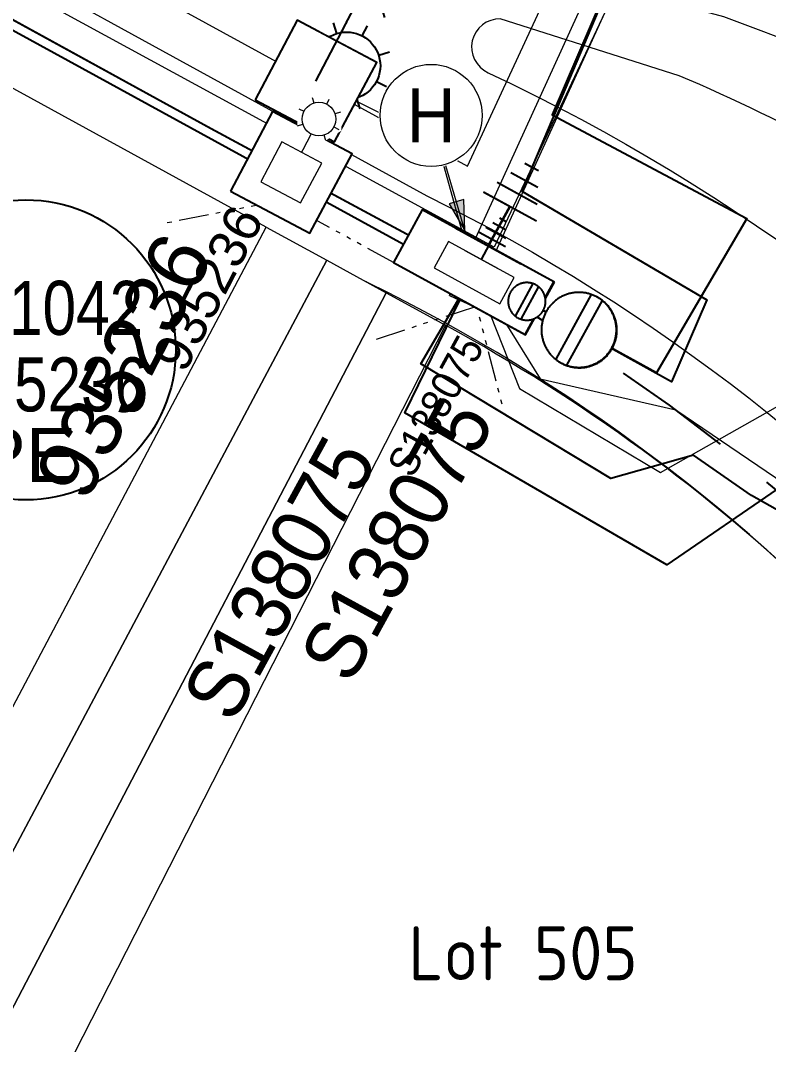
# Model space of a CAD drawing. Header units: metres. Extents: x 279683 to 1215799, y 6210454 to 24863887.
# Drawn here: x 280133.96 to 280158.9, y 6217010.35 to 6217044.48 of the extents above; entities that cross this region are included whole.
import ezdxf
from ezdxf.enums import TextEntityAlignment as Align

# ---------------------------------------------------------------- set-up
doc = ezdxf.new("R2010")
doc.units = ezdxf.units.M
for name, pattern in [('IE Trench LV', [6, 4, -2]), ('PHANTOM', [6.15, 3, -0.75, 0.3, -0.75, 0.3, -0.75, 0.3]), ('PHANTOM2', [2.45, 1, -0.25, 0.15, -0.25, 0.15, -0.25, 0.15, -0.25])]:
    doc.linetypes.add(name, pattern=pattern)
doc.layers.get('0').update_dxf_attribs({"color": 6})
for name, color, linetype, lineweight in [('_User Miscellaneous1', 11, 'Continuous', 13), ('_User Miscellaneous5', 121, 'Continuous', 13), ('_User Miscellaneous6', 13, 'Continuous', 13), ('_User Miscellaneous7', 3, 'Continuous', 13), ('_User_HV_Exist', 1, 'Continuous', 25), ('_User_LV_Exist', 5, 'Continuous', 25), ('Cadastre Developer_SP_NEW', 92, 'Continuous', 15), ('Services_SP_NEW', 2, 'PHANTOM2', 20)]:
    doc.layers.add(name, color=color, linetype=linetype, lineweight=lineweight)
doc.layers.add('_User Miscellaneous11', color=252, linetype='Continuous', lineweight=13, transparency=0.5)
for name, color, linetype in [('Duct_SP_NEW', 2, 'Continuous'), ('Equip_LV_NEW', 2, 'Continuous'), ('Equip_SP_SL_NEW', 2, 'Continuous'), ('Mains_LV_NEW_R6', 2, 'Continuous'), ('Mains_LV_New_T84', 2, 'Cable x'), ('SupportsUG_SP_LV_NEW', 2, 'Continuous'), ('SupportsUG_SP_LV_SL_NEW', 2, 'Continuous'), ('Trench_SP_NEW', 2, 'Continuous')]:
    doc.layers.add(name, color=color, linetype=linetype)
doc.styles.add('LotNum', font='isocp.shx')
doc.styles.add('SL_LABEL', font='arial.ttf', dxfattribs={"height": 2})
doc.styles.get("Standard").update_dxf_attribs({"font": 'arial.ttf'})
doc.linetypes.add('Cable New UG', pattern='A,5.5,-0.01,["X",Standard,S=1.8,R=0,X=0,Y=-0.94],-1.7', length=7.21)
doc.linetypes.add('Cable o', pattern='A,3.5,-0.01,["O",Standard,S=1.25,R=0,X=0,Y=-0.63],-1.36', length=4.87)
doc.linetypes.add('Cable x', pattern='A,4.5,-0.01,["X",Standard,S=1.25,R=0,X=0,Y=-0.65],-1.2', length=5.71)
doc.linetypes.add('IE Trench HV', pattern='A,4,-0.4,["/",Standard,S=2,R=0,X=0.25,Y=-1],-1.6', length=6)

# ---------------------------------------------------------------- blocks, each defined once
blk = doc.blocks.new('*U292')
at = {"layer": 'Services_SP_NEW'}
blk.add_lwpolyline([(-1.7, 0), (1.5, 3)], dxfattribs=at)
blk = doc.blocks.new('*U251')
at = {"layer": 'Services_SP_NEW', "flags": 128}
for points in [[(6.81, -1), (9.81, 1.5)], [(2.5, -1), (6.81, -1)]]:
    blk.add_lwpolyline(points, dxfattribs=at)
blk = doc.blocks.new('LV_UG_LINKS_CLOSED_NEW')
at = {"layer": 'Equip_LV_NEW'}
for tag, flags, p in [('ACTUAL_STATUS', 9, (3.167, -1.667)), ('CONSTRUCTED_VOLTAGE', 9, (3.167, -1.833)), ('NO_PHASES', 9, (3.167, -2)), ('OPERATING_VOLTAGE', 9, (3.167, -2.167)), ('ORIENTATION', 9, (3.167, -2.333)), ('STATE', 9, (3.167, -2.5)), ('SWITCH_TYPE', 9, (3.167, -2.667)), ('USAGE', 9, (3.167, -2.833)), ('NOTES', 9, (3.167, -3)), ('OWNED_BY', 9, (3.167, -3.167)), ('OPERATED_BY', 9, (3.167, -3.333)), ('TYPE', 9, (3.167, -3.833)), ('MAINTAINED_BY', 9, (3.167, -3.5)), ('NUMBER_OF_PHASES', 9, (3.167, -3.667)), ('Z', 1, (3.167, -4))]:
    blk.add_attdef(tag, text='', height=0.167, dxfattribs=dict(at, flags=flags)).set_placement(p, align=Align.MIDDLE_LEFT)
blk.add_wipeout([(4, 1.25), (3.969, 1.25), (3.939, 1.248), (3.908, 1.247), (3.877, 1.244), (3.847, 1.241), (3.817, 1.236), (3.786, 1.232), (3.756, 1.226), (3.726, 1.22), (3.696, 1.213), (3.667, 1.205), (3.637, 1.196), (3.608, 1.187), (3.579, 1.177), (3.55, 1.166), (3.522, 1.155), (3.493, 1.143), (3.466, 1.13), (3.438, 1.117), (3.411, 1.102), (3.384, 1.088), (3.357, 1.072), (3.331, 1.056), (3.306, 1.039), (3.28, 1.022), (3.255, 1.004), (3.231, 0.985), (3.207, 0.966), (3.184, 0.947), (3.161, 0.926), (3.138, 0.905), (3.116, 0.884), (3.095, 0.862), (3.074, 0.839), (3.053, 0.816), (3.034, 0.793), (3.015, 0.769), (2.996, 0.745), (2.978, 0.72), (2.961, 0.694), (2.944, 0.669), (2.928, 0.643), (2.912, 0.616), (2.898, 0.589), (2.883, 0.562), (2.87, 0.534), (2.857, 0.507), (2.845, 0.478), (2.834, 0.45), (2.823, 0.421), (2.813, 0.392), (2.804, 0.363), (2.795, 0.333), (2.787, 0.304), (2.78, 0.274), (2.774, 0.244), (2.768, 0.214), (2.764, 0.183), (2.759, 0.153), (2.756, 0.123), (2.753, 0.092), (2.752, 0.061), (2.75, 0.031), (2.75, 0), (2.75, -0.031), (2.752, -0.061), (2.753, -0.092), (2.756, -0.123), (2.759, -0.153), (2.764, -0.183), (2.768, -0.214), (2.774, -0.244), (2.78, -0.274), (2.787, -0.304), (2.795, -0.333), (2.804, -0.363), (2.813, -0.392), (2.823, -0.421), (2.834, -0.45), (2.845, -0.478), (2.857, -0.507), (2.87, -0.534), (2.883, -0.562), (2.898, -0.589), (2.912, -0.616), (2.928, -0.643), (2.944, -0.669), (2.961, -0.694), (2.978, -0.72), (2.996, -0.745), (3.015, -0.769), (3.034, -0.793), (3.053, -0.816), (3.074, -0.839), (3.095, -0.862), (3.116, -0.884), (3.138, -0.905), (3.161, -0.926), (3.184, -0.947), (3.207, -0.966), (3.231, -0.985), (3.255, -1.004), (3.28, -1.022), (3.306, -1.039), (3.331, -1.056), (3.357, -1.072), (3.384, -1.088), (3.411, -1.102), (3.438, -1.117), (3.466, -1.13), (3.493, -1.143), (3.522, -1.155), (3.55, -1.166), (3.579, -1.177), (3.608, -1.187), (3.637, -1.196), (3.667, -1.205), (3.696, -1.213), (3.726, -1.22), (3.756, -1.226), (3.786, -1.232), (3.817, -1.236), (3.847, -1.241), (3.877, -1.244), (3.908, -1.247), (3.939, -1.248), (3.969, -1.25), (4, -1.25), (4.031, -1.25), (4.061, -1.248), (4.092, -1.247), (4.123, -1.244), (4.153, -1.241), (4.183, -1.236), (4.214, -1.232), (4.244, -1.226), (4.274, -1.22), (4.304, -1.213), (4.333, -1.205), (4.363, -1.196), (4.392, -1.187), (4.421, -1.177), (4.45, -1.166), (4.478, -1.155), (4.507, -1.143), (4.534, -1.13), (4.562, -1.117), (4.589, -1.102), (4.616, -1.088), (4.643, -1.072), (4.669, -1.056), (4.694, -1.039), (4.72, -1.022), (4.745, -1.004), (4.769, -0.985), (4.793, -0.966), (4.816, -0.947), (4.839, -0.926), (4.862, -0.905), (4.884, -0.884), (4.905, -0.862), (4.926, -0.839), (4.947, -0.816), (4.966, -0.793), (4.985, -0.769), (5.004, -0.745), (5.022, -0.72), (5.039, -0.694), (5.056, -0.669), (5.072, -0.643), (5.088, -0.616), (5.102, -0.589), (5.117, -0.562), (5.13, -0.534), (5.143, -0.507), (5.155, -0.478), (5.166, -0.45), (5.177, -0.421), (5.187, -0.392), (5.196, -0.363), (5.205, -0.333), (5.213, -0.304), (5.22, -0.274), (5.226, -0.244), (5.232, -0.214), (5.236, -0.183), (5.241, -0.153), (5.244, -0.123), (5.247, -0.092), (5.248, -0.061), (5.25, -0.031), (5.25, 0), (5.25, 0.031), (5.248, 0.061), (5.247, 0.092), (5.244, 0.123), (5.241, 0.153), (5.236, 0.183), (5.232, 0.214), (5.226, 0.244), (5.22, 0.274), (5.213, 0.304), (5.205, 0.333), (5.196, 0.363), (5.187, 0.392), (5.177, 0.421), (5.166, 0.45), (5.155, 0.478), (5.143, 0.507), (5.13, 0.534), (5.117, 0.562), (5.102, 0.589), (5.088, 0.616), (5.072, 0.643), (5.056, 0.669), (5.039, 0.694), (5.022, 0.72), (5.004, 0.745), (4.985, 0.769), (4.966, 0.793), (4.947, 0.816), (4.926, 0.839), (4.905, 0.862), (4.884, 0.884), (4.862, 0.905), (4.839, 0.926), (4.816, 0.947), (4.793, 0.966), (4.769, 0.985), (4.745, 1.004), (4.72, 1.022), (4.694, 1.039), (4.669, 1.056), (4.643, 1.072), (4.616, 1.088), (4.589, 1.102), (4.562, 1.117), (4.534, 1.13), (4.507, 1.143), (4.478, 1.155), (4.45, 1.166), (4.421, 1.177), (4.392, 1.187), (4.363, 1.196), (4.333, 1.205), (4.304, 1.213), (4.274, 1.22), (4.244, 1.226), (4.214, 1.232), (4.183, 1.236), (4.153, 1.241), (4.123, 1.244), (4.092, 1.247), (4.061, 1.248), (4.031, 1.25)]).dxf.layer = 'Equip_LV_NEW'
for p, q in [((3.792, 1.232), (3.792, -1.232)), ((4.208, 1.232), (4.208, -1.232))]:
    blk.add_line(p, q, dxfattribs=at)
at = {"layer": 'Equip_LV_NEW', "flags": 128}
blk.add_lwpolyline([(4, 1.25), (3.969, 1.25), (3.939, 1.248), (3.908, 1.247), (3.877, 1.244), (3.847, 1.241), (3.817, 1.236), (3.786, 1.232), (3.756, 1.226), (3.726, 1.22), (3.696, 1.213), (3.667, 1.205), (3.637, 1.196), (3.608, 1.187), (3.579, 1.177), (3.55, 1.166), (3.522, 1.155), (3.493, 1.143), (3.466, 1.13), (3.438, 1.117), (3.411, 1.102), (3.384, 1.088), (3.357, 1.072), (3.331, 1.056), (3.306, 1.039), (3.28, 1.022), (3.255, 1.004), (3.231, 0.985), (3.207, 0.966), (3.184, 0.947), (3.161, 0.926), (3.138, 0.905), (3.116, 0.884), (3.095, 0.862), (3.074, 0.839), (3.053, 0.816), (3.034, 0.793), (3.015, 0.769), (2.996, 0.745), (2.978, 0.72), (2.961, 0.694), (2.944, 0.669), (2.928, 0.643), (2.912, 0.616), (2.898, 0.589), (2.883, 0.562), (2.87, 0.534), (2.857, 0.507), (2.845, 0.478), (2.834, 0.45), (2.823, 0.421), (2.813, 0.392), (2.804, 0.363), (2.795, 0.333), (2.787, 0.304), (2.78, 0.274), (2.774, 0.244), (2.768, 0.214), (2.764, 0.183), (2.759, 0.153), (2.756, 0.123), (2.753, 0.092), (2.752, 0.061), (2.75, 0.031), (2.75, 0), (2.75, -0.031), (2.752, -0.061), (2.753, -0.092), (2.756, -0.123), (2.759, -0.153), (2.764, -0.183), (2.768, -0.214), (2.774, -0.244), (2.78, -0.274), (2.787, -0.304), (2.795, -0.333), (2.804, -0.363), (2.813, -0.392), (2.823, -0.421), (2.834, -0.45), (2.845, -0.478), (2.857, -0.507), (2.87, -0.534), (2.883, -0.562), (2.898, -0.589), (2.912, -0.616), (2.928, -0.643), (2.944, -0.669), (2.961, -0.694), (2.978, -0.72), (2.996, -0.745), (3.015, -0.769), (3.034, -0.793), (3.053, -0.816), (3.074, -0.839), (3.095, -0.862), (3.116, -0.884), (3.138, -0.905), (3.161, -0.926), (3.184, -0.947), (3.207, -0.966), (3.231, -0.985), (3.255, -1.004), (3.28, -1.022), (3.306, -1.039), (3.331, -1.056), (3.357, -1.072), (3.384, -1.088), (3.411, -1.102), (3.438, -1.117), (3.466, -1.13), (3.493, -1.143), (3.522, -1.155), (3.55, -1.166), (3.579, -1.177), (3.608, -1.187), (3.637, -1.196), (3.667, -1.205), (3.696, -1.213), (3.726, -1.22), (3.756, -1.226), (3.786, -1.232), (3.817, -1.236), (3.847, -1.241), (3.877, -1.244), (3.908, -1.247), (3.939, -1.248), (3.969, -1.25), (4, -1.25), (4.031, -1.25), (4.061, -1.248), (4.092, -1.247), (4.123, -1.244), (4.153, -1.241), (4.183, -1.236), (4.214, -1.232), (4.244, -1.226), (4.274, -1.22), (4.304, -1.213), (4.333, -1.205), (4.363, -1.196), (4.392, -1.187), (4.421, -1.177), (4.45, -1.166), (4.478, -1.155), (4.507, -1.143), (4.534, -1.13), (4.562, -1.117), (4.589, -1.102), (4.616, -1.088), (4.643, -1.072), (4.669, -1.056), (4.694, -1.039), (4.72, -1.022), (4.745, -1.004), (4.769, -0.985), (4.793, -0.966), (4.816, -0.947), (4.839, -0.926), (4.862, -0.905), (4.884, -0.884), (4.905, -0.862), (4.926, -0.839), (4.947, -0.816), (4.966, -0.793), (4.985, -0.769), (5.004, -0.745), (5.022, -0.72), (5.039, -0.694), (5.056, -0.669), (5.072, -0.643), (5.088, -0.616), (5.102, -0.589), (5.117, -0.562), (5.13, -0.534), (5.143, -0.507), (5.155, -0.478), (5.166, -0.45), (5.177, -0.421), (5.187, -0.392), (5.196, -0.363), (5.205, -0.333), (5.213, -0.304), (5.22, -0.274), (5.226, -0.244), (5.232, -0.214), (5.236, -0.183), (5.241, -0.153), (5.244, -0.123), (5.247, -0.092), (5.248, -0.061), (5.25, -0.031), (5.25, 0), (5.25, 0.031), (5.248, 0.061), (5.247, 0.092), (5.244, 0.123), (5.241, 0.153), (5.236, 0.183), (5.232, 0.214), (5.226, 0.244), (5.22, 0.274), (5.213, 0.304), (5.205, 0.333), (5.196, 0.363), (5.187, 0.392), (5.177, 0.421), (5.166, 0.45), (5.155, 0.478), (5.143, 0.507), (5.13, 0.534), (5.117, 0.562), (5.102, 0.589), (5.088, 0.616), (5.072, 0.643), (5.056, 0.669), (5.039, 0.694), (5.022, 0.72), (5.004, 0.745), (4.985, 0.769), (4.966, 0.793), (4.947, 0.816), (4.926, 0.839), (4.905, 0.862), (4.884, 0.884), (4.862, 0.905), (4.839, 0.926), (4.816, 0.947), (4.793, 0.966), (4.769, 0.985), (4.745, 1.004), (4.72, 1.022), (4.694, 1.039), (4.669, 1.056), (4.643, 1.072), (4.616, 1.088), (4.589, 1.102), (4.562, 1.117), (4.534, 1.13), (4.507, 1.143), (4.478, 1.155), (4.45, 1.166), (4.421, 1.177), (4.392, 1.187), (4.363, 1.196), (4.333, 1.205), (4.304, 1.213), (4.274, 1.22), (4.244, 1.226), (4.214, 1.232), (4.183, 1.236), (4.153, 1.241), (4.123, 1.244), (4.092, 1.247), (4.061, 1.248), (4.031, 1.25)], close=True, dxfattribs=at)
blk = doc.blocks.new('*U255')
at = {"layer": '_User_LV_Exist'}
for p, q in [((-3, 0.75), (-3, -0.75)), ((-2.5, 1), (-2.5, -1)), ((-3.5, 0.5), (-3.5, -0.5)), ((-4, 0.25), (-4, -0.25))]:
    blk.add_line(p, q, dxfattribs=at)
at = {"layer": 'Equip_LV_NEW', "ltscale": 10, "rotation": 89.99999999999997}
blk.add_blockref('LV_UG_LINKS_CLOSED_NEW', (0, 0), dxfattribs=at)
at = {"width": 0.9}
blk.add_attdef('ASSET_NUM', text='', height=2, dxfattribs=at).set_placement((4, 2), align=Align.MIDDLE_LEFT)
for tag, p, flags in [('SUBURB', (-2, 0), 1), ('STREETNAME', (-1.8, 0), 9), ('PARENT', (-1.6, 0), 9), ('NOTES', (-1.4, 0), 9), ('LOCATION', (-1.2, 0), 9), ('LEGEND', (-1, 0), 9), ('USAGE', (-0.8, 0), 9), ('SUPPORT_TYPE', (-0.6, 0), 9), ('STATE', (-0.4, 0), 9), ('OWNED_BY', (-0.2, 0), 9)]:
    blk.add_attdef(tag, p, '', height=0.2, rotation=270, dxfattribs=dict(flags=flags))
blk.add_wipeout([(1, 2.5), (1, -2.5), (-1, -2.5), (-1, 2.5)])
blk.add_lwpolyline([(-1, 2.5), (-1, -1.25), (-1, 1.25), (-1, -2.5), (1, -2.5), (1, 2.5)], close=True)
at = {"layer": '_User_LV_Exist'}
blk.add_line((-1, 0), (-2.5, 0), dxfattribs=at)
blk = doc.blocks.new('*U291')
at = {"layer": 'Services_SP_NEW'}
blk.add_lwpolyline([(1.5, -3), (-1.7, 0)], dxfattribs=at)
blk = doc.blocks.new('*U375')
at = {"layer": '_User_LV_Exist'}
for p, q in [((-3, 0.75), (-3, -0.75)), ((-2.5, 1), (-2.5, -1)), ((-3.5, 0.5), (-3.5, -0.5)), ((-4, 0.25), (-4, -0.25))]:
    blk.add_line(p, q, dxfattribs=at)
at = {"layer": 'Equip_LV_NEW', "ltscale": 10, "rotation": 89.99999999999997}
blk.add_blockref('LV_UG_LINKS_CLOSED_NEW', (0, 0), dxfattribs=at)
at = {"width": 0.9}
blk.add_attdef('ASSET_NUM', text='', height=2, dxfattribs=at).set_placement((4, 2), align=Align.MIDDLE_LEFT)
for tag, p, flags in [('SUBURB', (-2, 0), 1), ('STREETNAME', (-1.8, 0), 9), ('PARENT', (-1.6, 0), 9), ('NOTES', (-1.4, 0), 9), ('LOCATION', (-1.2, 0), 9), ('LEGEND', (-1, 0), 9), ('USAGE', (-0.8, 0), 9), ('SUPPORT_TYPE', (-0.6, 0), 9), ('STATE', (-0.4, 0), 9), ('OWNED_BY', (-0.2, 0), 9)]:
    blk.add_attdef(tag, p, '', height=0.2, rotation=270, dxfattribs=dict(flags=flags))
blk.add_wipeout([(1, 2.5), (1, -2.5), (-1, -2.5), (-1, 2.5)])
blk.add_lwpolyline([(-1, 2.5), (-1, -1.25), (-1, 1.25), (-1, -2.5), (1, -2.5), (1, 2.5)], close=True)
at = {"layer": '_User_LV_Exist'}
blk.add_line((-1, 0), (-2.5, 0), dxfattribs=at)
blk = doc.blocks.new('*U380')
h = blk.add_hatch(color=256)
h.dxf.hatch_style = 1
h.paths.add_polyline_path([(1.087, -2.807), (0.607, -2.949), (1.129, -3.837)])
at = {"flags": 128}
blk.add_lwpolyline([(1.087, -2.807), (0.607, -2.949), (1.129, -3.837), (1.087, -2.807)], dxfattribs=at)
blk.add_wipeout([(0, 1.75), (-0.021, 1.75), (-0.043, 1.749), (-0.064, 1.749), (-0.086, 1.748), (-0.107, 1.747), (-0.129, 1.745), (-0.15, 1.744), (-0.172, 1.742), (-0.193, 1.739), (-0.214, 1.737), (-0.236, 1.734), (-0.257, 1.731), (-0.278, 1.728), (-0.299, 1.724), (-0.32, 1.72), (-0.341, 1.716), (-0.362, 1.712), (-0.383, 1.707), (-0.404, 1.703), (-0.425, 1.698), (-0.446, 1.692), (-0.467, 1.687), (-0.487, 1.681), (-0.508, 1.675), (-0.529, 1.668), (-0.549, 1.662), (-0.569, 1.655), (-0.59, 1.648), (-0.61, 1.64), (-0.63, 1.633), (-0.65, 1.625), (-0.67, 1.617), (-0.689, 1.608), (-0.709, 1.6), (-0.729, 1.591), (-0.748, 1.582), (-0.768, 1.573), (-0.787, 1.563), (-0.806, 1.553), (-0.825, 1.543), (-0.844, 1.533), (-0.863, 1.523), (-0.881, 1.512), (-0.9, 1.501), (-0.918, 1.49), (-0.936, 1.478), (-0.954, 1.467), (-0.972, 1.455), (-0.99, 1.443), (-1.008, 1.431), (-1.025, 1.418), (-1.042, 1.406), (-1.06, 1.393), (-1.077, 1.38), (-1.094, 1.366), (-1.11, 1.353), (-1.127, 1.339), (-1.143, 1.325), (-1.159, 1.311), (-1.175, 1.297), (-1.191, 1.282), (-1.207, 1.267), (-1.222, 1.253), (-1.237, 1.237), (-1.253, 1.222), (-1.267, 1.207), (-1.282, 1.191), (-1.297, 1.175), (-1.311, 1.159), (-1.325, 1.143), (-1.339, 1.127), (-1.353, 1.11), (-1.366, 1.094), (-1.38, 1.077), (-1.393, 1.06), (-1.406, 1.042), (-1.418, 1.025), (-1.431, 1.008), (-1.443, 0.99), (-1.455, 0.972), (-1.467, 0.954), (-1.478, 0.936), (-1.49, 0.918), (-1.501, 0.9), (-1.512, 0.881), (-1.523, 0.863), (-1.533, 0.844), (-1.543, 0.825), (-1.553, 0.806), (-1.563, 0.787), (-1.573, 0.768), (-1.582, 0.748), (-1.591, 0.729), (-1.6, 0.709), (-1.608, 0.689), (-1.617, 0.67), (-1.625, 0.65), (-1.633, 0.63), (-1.64, 0.61), (-1.648, 0.59), (-1.655, 0.569), (-1.662, 0.549), (-1.668, 0.529), (-1.675, 0.508), (-1.681, 0.487), (-1.687, 0.467), (-1.692, 0.446), (-1.698, 0.425), (-1.703, 0.404), (-1.707, 0.383), (-1.712, 0.362), (-1.716, 0.341), (-1.72, 0.32), (-1.724, 0.299), (-1.728, 0.278), (-1.731, 0.257), (-1.734, 0.236), (-1.737, 0.214), (-1.739, 0.193), (-1.742, 0.172), (-1.744, 0.15), (-1.745, 0.129), (-1.747, 0.107), (-1.748, 0.086), (-1.749, 0.064), (-1.749, 0.043), (-1.75, 0.021), (-1.75, 0), (-1.75, -0.021), (-1.749, -0.043), (-1.749, -0.064), (-1.748, -0.086), (-1.747, -0.107), (-1.745, -0.129), (-1.744, -0.15), (-1.742, -0.172), (-1.739, -0.193), (-1.737, -0.214), (-1.734, -0.236), (-1.731, -0.257), (-1.728, -0.278), (-1.724, -0.299), (-1.72, -0.32), (-1.716, -0.341), (-1.712, -0.362), (-1.707, -0.383), (-1.703, -0.404), (-1.698, -0.425), (-1.692, -0.446), (-1.687, -0.467), (-1.681, -0.487), (-1.675, -0.508), (-1.668, -0.529), (-1.662, -0.549), (-1.655, -0.569), (-1.648, -0.59), (-1.64, -0.61), (-1.633, -0.63), (-1.625, -0.65), (-1.617, -0.67), (-1.608, -0.689), (-1.6, -0.709), (-1.591, -0.729), (-1.582, -0.748), (-1.573, -0.768), (-1.563, -0.787), (-1.553, -0.806), (-1.543, -0.825), (-1.533, -0.844), (-1.523, -0.863), (-1.512, -0.881), (-1.501, -0.9), (-1.49, -0.918), (-1.478, -0.936), (-1.467, -0.954), (-1.455, -0.972), (-1.443, -0.99), (-1.431, -1.008), (-1.418, -1.025), (-1.406, -1.042), (-1.393, -1.06), (-1.38, -1.077), (-1.366, -1.094), (-1.353, -1.11), (-1.339, -1.127), (-1.325, -1.143), (-1.311, -1.159), (-1.297, -1.175), (-1.282, -1.191), (-1.267, -1.207), (-1.253, -1.222), (-1.237, -1.237), (-1.222, -1.253), (-1.207, -1.267), (-1.191, -1.282), (-1.175, -1.297), (-1.159, -1.311), (-1.143, -1.325), (-1.127, -1.339), (-1.11, -1.353), (-1.094, -1.366), (-1.077, -1.38), (-1.06, -1.393), (-1.042, -1.406), (-1.025, -1.418), (-1.008, -1.431), (-0.99, -1.443), (-0.972, -1.455), (-0.954, -1.467), (-0.936, -1.478), (-0.918, -1.49), (-0.9, -1.501), (-0.881, -1.512), (-0.863, -1.523), (-0.844, -1.533), (-0.825, -1.543), (-0.806, -1.553), (-0.787, -1.563), (-0.768, -1.573), (-0.748, -1.582), (-0.729, -1.591), (-0.709, -1.6), (-0.689, -1.608), (-0.67, -1.617), (-0.65, -1.625), (-0.63, -1.633), (-0.61, -1.64), (-0.59, -1.648), (-0.569, -1.655), (-0.549, -1.662), (-0.529, -1.668), (-0.508, -1.675), (-0.487, -1.681), (-0.467, -1.687), (-0.446, -1.692), (-0.425, -1.698), (-0.404, -1.703), (-0.383, -1.707), (-0.362, -1.712), (-0.341, -1.716), (-0.32, -1.72), (-0.299, -1.724), (-0.278, -1.728), (-0.257, -1.731), (-0.236, -1.734), (-0.214, -1.737), (-0.193, -1.739), (-0.172, -1.742), (-0.15, -1.744), (-0.129, -1.745), (-0.107, -1.747), (-0.086, -1.748), (-0.064, -1.749), (-0.043, -1.749), (-0.021, -1.75), (0, -1.75), (0.021, -1.75), (0.043, -1.749), (0.064, -1.749), (0.086, -1.748), (0.107, -1.747), (0.129, -1.745), (0.15, -1.744), (0.172, -1.742), (0.193, -1.739), (0.214, -1.737), (0.236, -1.734), (0.257, -1.731), (0.278, -1.728), (0.299, -1.724), (0.32, -1.72), (0.341, -1.716), (0.362, -1.712), (0.383, -1.707), (0.404, -1.703), (0.425, -1.698), (0.446, -1.692), (0.467, -1.687), (0.487, -1.681), (0.508, -1.675), (0.529, -1.668), (0.549, -1.662), (0.569, -1.655), (0.59, -1.648), (0.61, -1.64), (0.63, -1.633), (0.65, -1.625), (0.67, -1.617), (0.689, -1.608), (0.709, -1.6), (0.729, -1.591), (0.748, -1.582), (0.768, -1.573), (0.787, -1.563), (0.806, -1.553), (0.825, -1.543), (0.844, -1.533), (0.863, -1.523), (0.881, -1.512), (0.9, -1.501), (0.918, -1.49), (0.936, -1.478), (0.954, -1.467), (0.972, -1.455), (0.99, -1.443), (1.008, -1.431), (1.025, -1.418), (1.042, -1.406), (1.06, -1.393), (1.077, -1.38), (1.094, -1.366), (1.11, -1.353), (1.127, -1.339), (1.143, -1.325), (1.159, -1.311), (1.175, -1.297), (1.191, -1.282), (1.207, -1.267), (1.222, -1.253), (1.237, -1.237), (1.253, -1.222), (1.267, -1.207), (1.282, -1.191), (1.297, -1.175), (1.311, -1.159), (1.325, -1.143), (1.339, -1.127), (1.353, -1.11), (1.366, -1.094), (1.38, -1.077), (1.393, -1.06), (1.406, -1.042), (1.418, -1.025), (1.431, -1.008), (1.443, -0.99), (1.455, -0.972), (1.467, -0.954), (1.478, -0.936), (1.49, -0.918), (1.501, -0.9), (1.512, -0.881), (1.523, -0.863), (1.533, -0.844), (1.543, -0.825), (1.553, -0.806), (1.563, -0.787), (1.573, -0.768), (1.582, -0.748), (1.591, -0.729), (1.6, -0.709), (1.608, -0.689), (1.617, -0.67), (1.625, -0.65), (1.633, -0.63), (1.64, -0.61), (1.648, -0.59), (1.655, -0.569), (1.662, -0.549), (1.668, -0.529), (1.675, -0.508), (1.681, -0.487), (1.687, -0.467), (1.692, -0.446), (1.698, -0.425), (1.703, -0.404), (1.707, -0.383), (1.712, -0.362), (1.716, -0.341), (1.72, -0.32), (1.724, -0.299), (1.728, -0.278), (1.731, -0.257), (1.734, -0.236), (1.737, -0.214), (1.739, -0.193), (1.742, -0.172), (1.744, -0.15), (1.745, -0.129), (1.747, -0.107), (1.748, -0.086), (1.749, -0.064), (1.749, -0.043), (1.75, -0.021), (1.75, 0), (1.75, 0.021), (1.749, 0.043), (1.749, 0.064), (1.748, 0.086), (1.747, 0.107), (1.745, 0.129), (1.744, 0.15), (1.742, 0.172), (1.739, 0.193), (1.737, 0.214), (1.734, 0.236), (1.731, 0.257), (1.728, 0.278), (1.724, 0.299), (1.72, 0.32), (1.716, 0.341), (1.712, 0.362), (1.707, 0.383), (1.703, 0.404), (1.698, 0.425), (1.692, 0.446), (1.687, 0.467), (1.681, 0.487), (1.675, 0.508), (1.668, 0.529), (1.662, 0.549), (1.655, 0.569), (1.648, 0.59), (1.64, 0.61), (1.633, 0.63), (1.625, 0.65), (1.617, 0.67), (1.608, 0.689), (1.6, 0.709), (1.591, 0.729), (1.582, 0.748), (1.573, 0.768), (1.563, 0.787), (1.553, 0.806), (1.543, 0.825), (1.533, 0.844), (1.523, 0.863), (1.512, 0.881), (1.501, 0.9), (1.49, 0.918), (1.478, 0.936), (1.467, 0.954), (1.455, 0.972), (1.443, 0.99), (1.431, 1.008), (1.418, 1.025), (1.406, 1.042), (1.393, 1.06), (1.38, 1.077), (1.366, 1.094), (1.353, 1.11), (1.339, 1.127), (1.325, 1.143), (1.311, 1.159), (1.297, 1.175), (1.282, 1.191), (1.267, 1.207), (1.253, 1.222), (1.237, 1.237), (1.222, 1.253), (1.207, 1.267), (1.191, 1.282), (1.175, 1.297), (1.159, 1.311), (1.143, 1.325), (1.127, 1.339), (1.11, 1.353), (1.094, 1.366), (1.077, 1.38), (1.06, 1.393), (1.042, 1.406), (1.025, 1.418), (1.008, 1.431), (0.99, 1.443), (0.972, 1.455), (0.954, 1.467), (0.936, 1.478), (0.918, 1.49), (0.9, 1.501), (0.881, 1.512), (0.863, 1.523), (0.844, 1.533), (0.825, 1.543), (0.806, 1.553), (0.787, 1.563), (0.768, 1.573), (0.748, 1.582), (0.729, 1.591), (0.709, 1.6), (0.689, 1.608), (0.67, 1.617), (0.65, 1.625), (0.63, 1.633), (0.61, 1.64), (0.59, 1.648), (0.569, 1.655), (0.549, 1.662), (0.529, 1.668), (0.508, 1.675), (0.487, 1.681), (0.467, 1.687), (0.446, 1.692), (0.425, 1.698), (0.404, 1.703), (0.383, 1.707), (0.362, 1.712), (0.341, 1.716), (0.32, 1.72), (0.299, 1.724), (0.278, 1.728), (0.257, 1.731), (0.236, 1.734), (0.214, 1.737), (0.193, 1.739), (0.172, 1.742), (0.15, 1.744), (0.129, 1.745), (0.107, 1.747), (0.086, 1.748), (0.064, 1.749), (0.043, 1.749), (0.021, 1.75)])
blk.add_line((1.129, -3.837), (0.494, -1.679))
blk.add_circle((0, 0), 1.7)
at = {"width": 0.9}
blk.add_attdef('CODE', text='', height=1.8, dxfattribs=at).set_placement((0, 0), align=Align.MIDDLE_CENTER)
at = {"flags": 1}
blk.add_attdef('Z', (0, 0), '', height=0.2, dxfattribs=at)
blk = doc.blocks.new('*U397')
at = {"width": 0.9, "flags": 8}
blk.add_attdef('ASSET_NUM', text='', height=2, dxfattribs=at).set_placement((4, 2), align=Align.MIDDLE_LEFT)
at = {"ltscale": 10}
blk.add_wipeout([(-2.088, 0.373), (0.373, 2.088), (2.088, -0.373), (-0.373, -2.088)], dxfattribs=at)
blk.add_lwpolyline([(0.373, 2.088), (-2.088, 0.373), (-0.373, -2.088), (2.088, -0.373)], close=True)
at = {"flags": 1}
blk.add_attdef('Z', (-2.351, -1.813), '', height=0.2, rotation=270, dxfattribs=at)
at = {"flags": 9}
for tag, p in [('NOTES', (-2, -1.813)), ('SUBURB', (-1.8, -1.813)), ('STREETNAME', (-1.6, -1.813)), ('LOCATION', (-1.4, -1.813)), ('LEGEND', (-1.2, -1.813)), ('USAGE', (-1, -1.813)), ('STATE', (-0.8, -1.813)), ('OWNED_BY', (-0.6, -1.813)), ('COLUMN_TYPE', (-0.4, -1.813)), ('STREET_CODE', (-0.2, -1.813)), ('STRUCTURE_PLANT_NUMBER', (0.031, -1.813))]:
    blk.add_attdef(tag, text='', height=0.2, rotation=270, dxfattribs=at).set_placement(p, align=Align.MIDDLE_LEFT)
blk = doc.blocks.new('*U398')
at = {"style": 'SL_LABEL'}
for tag, height, rotation, flags, p in [('ASSET_NUM', 1, 62.5457, 8, (2.34, 6.673)), ('STREET_CODE', 0.001, 270, 9, (0.001, 0))]:
    blk.add_attdef(tag, text='', height=height, rotation=rotation, dxfattribs=dict(at, flags=flags)).set_placement(p, align=Align.MIDDLE_LEFT)
for tag, height, rotation, flags, p in [('LNUMBER', 1, 62.5457, 8, (4.115, 5.751)), ('LANTNUMBER', 0.2, 270, 9, (-1.4, 2.6)), ('LOUTREACH', 0.2, 270, 9, (-1.4, 2.2)), ('LOUTREACHVOCAB', 0.2, 270, 9, (-1.4, 2)), ('LRATECODE', 0.2, 270, 9, (-1.4, 1.8)), ('LREMOVE', 0.2, 270, 9, (-1.4, 1.6)), ('LREPLACE', 0.2, 270, 9, (-1.4, 1.4)), ('LTYPE', 0.2, 270, 9, (-1.4, 1.2)), ('LTYPEVOCAB', 0.2, 270, 9, (-1.4, 1)), ('LEGEND', 0.2, 270, 9, (-1.4, 0.8)), ('SUBURB', 0.2, 270, 9, (-1.4, 0.6)), ('STREETNAME', 0.2, 270, 9, (-1.4, 0.4)), ('LOCATION', 0.2, 270, 9, (-1.4, 0.2)), ('LNEW', 0.2, 270, 9, (-6.4, 0)), ('LMASTVOCAB', 0.2, 270, 9, (-6.2, 0)), ('LMAST', 0.2, 270, 9, (-6, 0)), ('LLAMPVOCAB', 0.2, 270, 9, (-5.8, 0)), ('LLAMP', 0.2, 270, 9, (-5.6, 0)), ('LEXIST', 0.2, 270, 9, (-5.4, 0)), ('LCHARGE3PERCENT', 0.2, 270, 9, (-5.2, 0)), ('LCHARGE3', 0.2, 270, 9, (-5, 0)), ('LCHARGE2PERCENT', 0.2, 270, 9, (-4.8, 0)), ('LCHARGE2', 0.2, 270, 9, (-4.6, 0)), ('LCHARGE1PERCENT', 0.2, 270, 9, (-4.4, 0)), ('LCHARGE1', 0.2, 270, 9, (-4.2, 0)), ('LCATEGORY', 0.2, 270, 9, (-4, 0)), ('LBRACKETVOCAB', 0.2, 270, 9, (-3.8, 0)), ('LBRACKET', 0.2, 270, 9, (-3.6, 0)), ('LKINGHEIGHT', 0.2, 270, 9, (-3.4, 0)), ('CREPLACE', 0.2, 270, 9, (-3.2, 0)), ('CREMOVE', 0.2, 270, 9, (-3, 0)), ('CNUMBER', 0.2, 270, 9, (-2.8, 0)), ('CNEW', 0.2, 270, 9, (-2.6, 0)), ('CEXIST', 0.2, 270, 9, (-2.4, 0)), ('USAGE', 0.2, 270, 9, (-2.2, 0)), ('STATE', 0.2, 270, 9, (-2, 0)), ('OWNED_BY', 0.2, 270, 9, (-1.8, 0)), ('ORIENTATION', 0.2, 270, 9, (-1.6, 0)), ('OPERATING_VOLTAGE', 0.2, 270, 9, (-1.4, 0)), ('NOTES', 0.2, 270, 9, (-1.4, 0)), ('NO_PHASES', 0.2, 270, 9, (-1.2, 0)), ('LANTERN_TYPE', 0.2, 270, 9, (-1, 0)), ('LANTERN_PURPOSE', 0.2, 270, 9, (-0.8, 0)), ('CONTROL_TYPE', 0.2, 270, 9, (-0.6, 0)), ('CONSTRUCTED_VOLTAGE', 0.2, 270, 9, (-0.4, 0)), ('MAINTAINED_BY', 0.2, 270, 9, (-1.4, -0.663))]:
    blk.add_attdef(tag, text='', height=height, rotation=rotation, dxfattribs=dict(flags=flags)).set_placement(p, align=Align.MIDDLE_LEFT)
for tag, p, height, flags in [('Z', (0, 0), 0.001, 1), ('OPERATED_BY', (-1.4, -0.407), 0.2, 9)]:
    blk.add_attdef(tag, p, '', height=height, rotation=270, dxfattribs=dict(flags=flags))
blk.add_wipeout([(2.622, 5.047), (3.274, 4.002), (3.342, 2.772), (2.296, 2.119), (1.066, 2.052), (0.414, 3.097), (0.347, 4.328), (1.392, 4.98)])
for p, q in [((1.392, 4.98), (1.505, 4.622)), ((2.363, 4.548), (2.536, 4.881)), ((0.513, 4.241), (0.846, 4.068)), ((3.274, 4.002), (2.917, 3.889)), ((0.414, 3.097), (0.772, 3.21)), ((2.842, 3.031), (3.175, 2.858)), ((0, 0), (1.325, 2.551)), ((2.296, 2.119), (2.183, 2.477))]:
    blk.add_line(p, q)
blk.add_circle((1.844, 3.55), 1.125)
blk = doc.blocks.new('*U326')
at = {"ltscale": 0.1}
blk.add_circle((0, 0), 5, dxfattribs=at)
at = {"insert": (0, -2.6), "char_height": 1.8, "attachment_point": 2}
blk.add_mtext('PE', dxfattribs=at)
at = {"width": 0.8}
blk.add_attdef('SNUMBER', text='', height=1.8, dxfattribs=at).set_placement((0, 0.5), align=Align.CENTER)
at = {"flags": 1}
blk.add_attdef('Z', (0, 0), '', height=0.2, dxfattribs=at)
at = {"width": 0.8}
blk.add_attdef('CNUMBER', text='', height=1.8, dxfattribs=at).set_placement((0, -0.25), align=Align.TOP_CENTER)

msp = doc.modelspace()

# ---------------------------------------------------------------- linework, layer by layer
at = {"layer": 'Cadastre Developer_SP_NEW', "flags": 128}
for points in [[(280142.1579, 6217037.5935), (280127.4871, 6217045.6269), (280114.2465, 6217046.4916), (280103.756, 6217038.8484), (280095.9382, 6217028.2229), (280095.937, 6217028.2206), (280128.1769, 6217011.1481)], [(280086.601, 6217011.0645), (280095.9382, 6217028.2229), (280128.1769, 6217011.1481), (280142.1579, 6217037.5935), (280144.1811, 6217036.4857), (280120.9781, 6216992.8434)], [(280076.951, 6216993.322), (280086.601, 6217011.0645), (280120.9781, 6216992.8434), (280144.1811, 6217036.4857), (280146.1524, 6217035.4062), (280114.0434, 6216973.9442)], [(280146.1524, 6217035.4062), (280148.1324, 6217034.322), (280134.324, 6217007.2386), (280153.1844, 6216996.5253), (280135.406, 6216962.784), (280114.0434, 6216973.9442)]]:
    msp.add_lwpolyline(points, close=True, dxfattribs=at)
msp.add_lwpolyline([(280148.1324, 6217034.322), (280134.324, 6217007.2386), (280153.1844, 6216996.5253), (280170.2612, 6217013.1388, 0.1332505)], format="xyb", close=True, dxfattribs=at)
at = {"layer": 'Duct_SP_NEW', "lineweight": 0}
for p, q in [((280148.2629, 6217035.3161), (280154.7105, 6217049.4446)), ((280148.9907, 6217034.9839), (280155.4383, 6217049.1125)), ((280148.2629, 6217035.3161), (280148.6268, 6217035.15)), ((280148.9907, 6217034.9839), (280148.6268, 6217035.15))]:
    msp.add_line(p, q, dxfattribs=at)
at = {"layer": 'Trench_SP_NEW', "linetype": 'IE Trench LV', "flags": 128}
msp.add_lwpolyline([(280148.9625, 6217035.8804), (280149.3655, 6217035.6566), (280150.0717, 6217035.2547), (280150.7732, 6217034.8429), (280151.1798, 6217034.5985), (280152.009, 6217034.0863), (280152.7708, 6217033.5994), (280153.3003, 6217033.2515), (280155.5883, 6217031.6538), (280157.5955, 6217030.1173), (280159.3446, 6217028.6654), (280161.0684, 6217027.1208), (280163.1863, 6217025.0506), (280164.8127, 6217023.3148), (280166.089, 6217021.8516), (280167.1865, 6217020.5138), (280169.2977, 6217017.7012), (280170.1945, 6217016.3959), (280171.2369, 6217014.7804), (280172.0208, 6217013.4868), (280173.0206, 6217011.7231), (280173.714, 6217010.4129), (280174.3754, 6217009.086), (280175.0019, 6217007.7484), (280175.6521, 6217006.2628), (280176.3634, 6217004.5002), (280176.8656, 6217003.1419), (280177.3843, 6217001.6205), (280178.2249, 6216998.8104), (280178.6797, 6216997.0361), (280178.9654, 6216995.7878), (280179.3152, 6216994.0581), (280179.5973, 6216992.4243), (280179.8076, 6216990.9846), (280180.052, 6216988.8708), (280180.233, 6216986.5543), (280180.321, 6216984.3766), (280180.3308, 6216982.272), (280180.2918, 6216980.7486), (280180.1846, 6216978.7909), (280180.0565, 6216977.2667), (280179.8559, 6216975.4768), (280179.5964, 6216973.6605), (280179.3226, 6216972.0721), (280179.0493, 6216970.6947), (280178.6525, 6216968.7436), (280178.1366, 6216966.9598), (280177.4117, 6216964.5543, -0.0539431), (280168.3475, 6216945.4572), (280158.8221, 6216927.9852), (280143.1998, 6216898.9927), (280112.3102, 6216842.6686, 0.0128474), (280108.8657, 6216836.1519, 0.0906564), (280107.928, 6216831.1128, 0.081046), (280108.6437, 6216826.7262, 0.1600887), (280113.7958, 6216819.8202, 0.2135564), (280124.8637, 6216817.6737), (280126.3701, 6216818.117), (280127.3415, 6216818.5061), (280128.8219, 6216819.2757), (280130.3971, 6216820.3756), (280131.8271, 6216821.7081), (280133.3809, 6216823.7203), (280134.5945, 6216826.1235), (280135.3603, 6216828.9681), (280135.5247, 6216831.4147), (280135.2476, 6216833.8805), (280134.1401, 6216838.6195), (280133.9754, 6216841.1398), (280134.3336, 6216844.6201), (280135.4524, 6216848.187), (280136.814, 6216850.8465), (280138.081, 6216853.1705), (280140.5552, 6216857.7089), (280155.6667, 6216885.4277), (280161.3411, 6216895.8362), (280179.3043, 6216928.786), (280183.3442, 6216936.1964), (280187.3706, 6216943.5819), (280189.6331, 6216947.8815), (280190.5038, 6216949.7095), (280191.698, 6216952.4303), (280192.8415, 6216955.3275), (280193.7468, 6216957.888), (280194.8191, 6216961.3466), (280195.6535, 6216964.5088), (280195.6535, 6216964.5088)], format="xyb", dxfattribs=at)

# ---------------------------------------------------------------- block references
at = {"layer": 'Equip_SP_SL_NEW', "lineweight": 0}
msp.add_blockref('*U398', (280142.9923, 6217039.4168), dxfattribs=at)
at = {"layer": 'Services_SP_NEW', "rotation": 241.2959052580732}
for name, p in [('*U291', (280149.1841, 6217033.7355)), ('*U292', (280148.1303, 6217034.3231))]:
    msp.add_blockref(name, p, dxfattribs=at)

# ---------------------------------------------------------------- texts
at = {"layer": 'Cadastre Developer_SP_NEW', "style": 'LotNum'}
msp.add_text('Lot 505', height=1.8, dxfattribs=at).set_placement((280150.719, 6217013.3929), align=Align.MIDDLE_CENTER)

# ---------------------------------------------------------------- next in the draw order: linework, layer by layer
at = {"layer": '_User Miscellaneous6', "lineweight": 13, "ltscale": 0.7, "transparency": 33554559, "flags": 128}
msp.add_lwpolyline([(280087.7036, 6217020.845, 0.1281457), (280088.7317, 6217024.7462, -0.1896081), (280090.8908, 6217030.1907), (280100.6901, 6217040.6611, -0.0853812), (280112.5717, 6217049.6903, -0.0994754), (280118.9997, 6217051.2334, -0.1313921), (280129.0347, 6217048.77), (280133.0754, 6217046.552), (280147.5154, 6217038.6299, -0.4299449), (280174.1962, 6216952.4252), (280111.192, 6216836.8567, 1.5189994), (280133.1426, 6216834.815, -0.2060339), (280134.607, 6216850.5585), (280186.4884, 6216945.7238, 0.3389814), (280171.6678, 6217039.0987, 0.0369518), (280164.7303, 6217043.8288), (280159.6865, 6217046.4575, 0.0260236), (280143.3352, 6217051.8339), (280134.8878, 6217054.8862, -0.1941111), (280124.2797, 6217066.6918)], format="xyb", dxfattribs=at)
at = {"layer": '_User Miscellaneous7', "linetype": 'PHANTOM', "lineweight": 40, "ltscale": 3, "flags": 128}
msp.add_lwpolyline([(280198.0168, 6216967.2963, 0.2605368), (280175.4967, 6217038.8406, 0.1805898), (280150.8248, 6217051.0801), (280137.5006, 6217056.6334), (280128.0517, 6217065.7093), (280125.542, 6217073.7136), (280125.5362, 6217081.6365), (280151.091, 6217127.5882)], format="xyb", dxfattribs=at)
at = {"layer": '_User_LV_Exist', "linetype": 'Cable o', "lineweight": 0, "flags": 128}
msp.add_lwpolyline([(280149.0721, 6217036.0878), (280147.8533, 6217040.444), (280143.8155, 6217042.4562)], dxfattribs=at)
at = {"layer": 'Trench_SP_NEW', "linetype": 'IE Trench HV', "flags": 128}
msp.add_lwpolyline([(280113.2876, 6217048.4346), (280113.7429, 6217048.2281), (280127.9735, 6217047.2987), (280148.9471, 6217035.8141)], dxfattribs=at)

# ---------------------------------------------------------------- next in the draw order: block references
at = {"layer": '_User Miscellaneous5', "rotation": 151.2959052580731}
msp.add_blockref('*U251', (280148.1303, 6217034.3231), dxfattribs=at)
at = {"layer": 'Services_SP_NEW', "rotation": 151.2959052580732}
msp.add_blockref('*U251', (280148.1303, 6217034.3231), dxfattribs=at)

# ---------------------------------------------------------------- next in the draw order: block references
at = {"layer": 'SupportsUG_SP_LV_NEW', "ltscale": 10}
ref = msp.add_blockref('*U255', (280149.0909, 6217036.0774), dxfattribs=dict(at, rotation=241.2959052580732))
ref.add_attrib('ASSET_NUM', 'S138075', dxfattribs={"layer": '0', "height": 2, "rotation": 241.29591, "text_generation_flag": 6, "width": 0.9}).set_placement((280148.924, 6217031.6083), align=Align.MIDDLE_RIGHT)

# ---------------------------------------------------------------- next in the draw order: linework, layer by layer
at = {"layer": '_User Miscellaneous11', "flags": 128}
msp.add_lwpolyline([(280336.4484, 6217232.8536), (280214.8126, 6217185.4237), (280151.3041, 6217126.8642), (280125.9391, 6217081.2282), (280125.9519, 6217072.8698), (280125.9519, 6217072.8698), (280128.5029, 6217064.8332), (280135.893, 6217057.5093), (280142.3833, 6217053.9731, 0.080337), (280150.3641, 6217051.1631), (280153.8168, 6217050.5411), (280155.0711, 6217050.3152, -0.111427), (280169.4545, 6217044.089, -0.0103157), (280169.4545, 6217044.089), (280213.6976, 6217031.3307), (280459.15, 6216900.3674)], format="xyb", dxfattribs=at)
at = {"layer": '_User Miscellaneous11', "color": 0}
for points in [[(280151.4161, 6217050.9736), (280151.9864, 6217050.8708), (280153.2455, 6217050.644, -0.0128493), (280157.4225, 6217049.8038, -0.093311), (280169.3066, 6217044.0899), (280169.3066, 6217044.0899, -0.2935663), (280197.7398, 6216965.9965, -0.0713377), (280189.5613, 6216944.0486), (280185.6842, 6216936.937), (280167.4953, 6216903.5733), (280149.7851, 6216871.0875), (280137.68, 6216848.8832, 0.1120787), (280135.6899, 6216841.8541, 0.0856697), (280136.4719, 6216835.8948, -0.3637328), (280129.0091, 6216817.4294)], [(280129.0091, 6216817.4294, -0.0403962), (280126.7139, 6216816.4366, -0.2575362), (280111.9728, 6216819.0676, -0.1768911), (280106.5061, 6216828.1895, -0.0847806), (280106.3987, 6216833.4072, -0.0878628), (280108.119, 6216838.532), (280111.6807, 6216845.0656), (280119.2999, 6216859.0415), (280126.9192, 6216873.0174), (280134.5384, 6216886.9932), (280142.1576, 6216900.9691), (280149.7768, 6216914.945), (280157.32, 6216928.7812), (280171.1234, 6216954.1004, 0.0469529), (280175.6675, 6216964.6917, 0.1731061), (280174.801, 6217003.8269, 0.1894648), (280145.5587, 6217035.7313), (280145.5587, 6217035.7313), (280145.4769, 6217035.7761)]]:
    msp.add_lwpolyline(points, format="xyb", dxfattribs=at)
at = {"layer": '_User Miscellaneous6', "lineweight": 13, "ltscale": 0.7, "transparency": 33554559, "flags": 128}
msp.add_lwpolyline([(280149.9587, 6217044.5296, 0.8148086), (280149.5555, 6217042.7377, -0.4390735), (280178.5864, 6216950.0318), (280130.2736, 6216861.4124, 0.1703036), (280129.5272, 6216856.8388), (280129.9679, 6216854.3553, 0.7089582), (280130.8992, 6216854.2033), (280182.0984, 6216948.1171, 0.359552), (280166.3456, 6217036.9068, 0.0513896), (280155.9254, 6217042.6354), (280149.9587, 6217044.5296)], format="xyb", dxfattribs=at)
at = {"layer": '_User_HV_Exist', "linetype": 'Cable New UG', "lineweight": 0, "flags": 128}
for points in [[(280076.4997, 6217073.962), (280076.4997, 6217073.962), (280083.619, 6217070.054), (280085.0616, 6217072.6858), (280093.2726, 6217068.1838), (280096.1127, 6217058.4501), (280096.1229, 6217058.4151), (280112.1467, 6217051.1481), (280112.7165, 6217051.5632), (280128.9153, 6217050.5454), (280148.8612, 6217039.6235), (280152.6881, 6217047.8707), (280155.9228, 6217047.0641), (280158.0186, 6217046.5054), (280161.1126, 6217045.353), (280164.299, 6217043.7676), (280168.0424, 6217041.2779), (280170.814, 6217039.0174), (280173.8136, 6217036.3016), (280181.0178, 6217028.3295), (280185.5532, 6217021.8168), (280188.0628, 6217017.4379), (280189.4033, 6217014.7727), (280191.7151, 6217009.3985), (280192.5016, 6217007.2519), (280193.9681, 6217002.55), (280195.6509, 6216994.8731), (280196.1593, 6216991.1974), (280196.4282, 6216988.3044), (280196.6192, 6216983.8376), (280196.5157, 6216978.9016), (280196.2486, 6216975.4694), (280196.0043, 6216971.742), (280196.0043, 6216971.742), (280196.0043, 6216971.742), (280210.3511, 6216972.0639)], [(280210.7392, 6216948.067), (280191.5773, 6216947.309), (280191.8289, 6216962.1766), (280192.8727, 6216967.5149), (280194.258, 6216975.6675), (280194.5174, 6216979.0003), (280194.6183, 6216983.8158), (280194.4321, 6216988.169), (280194.172, 6216990.9677), (280193.6805, 6216994.5214), (280192.033, 6217002.0372), (280190.6068, 6217006.6098), (280189.8561, 6217008.6588), (280187.5897, 6217013.9275), (280186.3005, 6217016.4906), (280183.8617, 6217020.7461), (280179.449, 6217027.0825), (280172.397, 6217034.8863), (280169.5099, 6217037.5001), (280166.8538, 6217039.6665), (280163.2958, 6217042.0329), (280160.3159, 6217043.5155), (280157.4105, 6217044.5976), (280155.4233, 6217045.1274), (280153.807, 6217045.5305), (280149.754, 6217036.9283), (280128.3454, 6217048.5772), (280113.3112, 6217049.5219), (280112.3823, 6217048.8452), (280096.4705, 6217056.2739), (280093.5945, 6217051.773), (280085.8349, 6217055.5689), (280088.6728, 6217058.8999), (280094.0586, 6217058.8591)]]:
    msp.add_lwpolyline(points, dxfattribs=at)
at = {"layer": '_User_LV_Exist', "linetype": 'Cable New UG', "flags": 128}
for points in [[(280084.8271, 6217012.0297), (280086.9591, 6217015.7981), (280088.4614, 6217018.6306), (280090.3753, 6217022.3344), (280094.8118, 6217029.5979), (280101.9099, 6217039.1131), (280105.3889, 6217042.5368), (280108.9243, 6217045.1126), (280113.6353, 6217048.545), (280118.7016, 6217048.2141), (280124.2124, 6217047.8542), (280128.0405, 6217047.6042), (280132.762, 6217045.0188), (280140.2977, 6217040.8925), (280149.0995, 6217036.1475)], [(280210.5286, 6216955.7859), (280212.9057, 6216955.6678), (280214.2809, 6216955.6688), (280214.4132, 6216950.6887), (280193.8884, 6216950.8269), (280194.2261, 6216972.0125), (280194.1542, 6216975.6722), (280197.4175, 6216977.6154), (280197.5693, 6216980.5791), (280197.6043, 6216983.4387), (280197.4888, 6216987.1164), (280197.3102, 6216989.5765), (280197.0365, 6216992.145), (280196.5925, 6216995.2053), (280196.1242, 6216997.7494), (280195.3987, 6217000.9734), (280194.714, 6217003.5355), (280193.6046, 6217007.0765), (280192.5466, 6217009.9834), (280191.4034, 6217012.7658), (280190.4435, 6217014.8845), (280189.1578, 6217017.4774), (280187.9262, 6217019.7488), (280186.1623, 6217022.7103), (280185.1548, 6217024.2733), (280182.1363, 6217028.5038), (280180.5028, 6217030.5574), (280179.0091, 6217032.3133), (280177.3458, 6217034.1466), (280175.807, 6217035.7395), (280173.987, 6217037.5076), (280171.6377, 6217039.6223), (280169.8631, 6217041.1058), (280167.7163, 6217042.7693), (280165.136, 6217044.4391), (280163.2673, 6217045.4529), (280161.0366, 6217046.4732), (280159.3782, 6217047.109), (280156.9218, 6217047.8728), (280155.8864, 6217048.1012), (280154.6963, 6217048.3464), (280151.6863, 6217041.331), (280158.1768, 6217037.8771), (280155.1656, 6217032.7349), (280149.0721, 6217036.0878)], [(280178.9262, 6216968.6877), (280179.2936, 6216970.4999), (280179.7553, 6216972.9041), (280180.1671, 6216975.7081), (280180.4073, 6216978.0344), (280180.5446, 6216980.103), (280180.6029, 6216981.7553), (280180.614, 6216983.6555), (280180.5359, 6216986.1805), (280180.3964, 6216988.2055), (280180.1624, 6216990.4416), (280179.864, 6216992.5492), (280179.5008, 6216994.5971), (280178.9779, 6216997.0107), (280178.4721, 6216998.9855), (280177.8171, 6217001.2057), (280176.197, 6217005.6968), (280175.2723, 6217007.8474), (280174.387, 6217009.7174), (280173.6292, 6217011.1989), (280172.9161, 6217012.5087), (280171.6276, 6217014.6996), (280170.5356, 6217016.4069), (280169.4355, 6217018.0096), (280168.0585, 6217019.8729), (280165.6731, 6217022.7854), (280162.1573, 6217026.4926), (280160.7032, 6217027.8146), (280159.366, 6217028.9834), (280155.5146, 6217026.3377), (280146.7751, 6217031.4028), (280149.0721, 6217036.0878)]]:
    msp.add_lwpolyline(points, dxfattribs=at)
at = {"layer": '_User_LV_Exist', "linetype": 'Cable o', "lineweight": 0, "flags": 128}
msp.add_lwpolyline([(280149.0721, 6217036.0878), (280150.6029, 6217032.2127), (280155.2966, 6217029.4118), (280160.1542, 6217032.1618), (280164.1786, 6217028.7185), (280171.5083, 6217019.9997), (280172.648, 6217018.5709), (280174.5936, 6217015.8392)], dxfattribs=at)
at = {"layer": 'Mains_LV_NEW_R6', "color": 2, "linetype": 'Cable New UG', "lineweight": 0, "flags": 128}
msp.add_lwpolyline([(280149.0909, 6217036.0774), (280151.2893, 6217032.532), (280155.8105, 6217031.5022), (280162.4512, 6217026.9947), (280165.0893, 6217024.1637), (280169.1916, 6217019.1673), (280171.0309, 6217016.5363), (280171.9742, 6217014.171)], dxfattribs=at)
at = {"layer": 'Mains_LV_New_T84', "color": 2, "linetype": 'Cable New UG', "flags": 128}
for points in [[(280084.7204, 6217011.7885), (280086.6632, 6217015.586), (280093.9593, 6217028.7707), (280097.5862, 6217033.8375), (280100.7498, 6217038.1373), (280102.3283, 6217040.2828), (280105.4077, 6217042.5264), (280108.9431, 6217045.1022), (280113.6541, 6217048.5345), (280118.7204, 6217048.2037), (280124.2312, 6217047.8438), (280128.0593, 6217047.5938), (280132.7808, 6217045.0084), (280140.3165, 6217040.882), (280149.1183, 6217036.137)], [(280201.7164, 6216964.1232), (280195.4395, 6216964.9027), (280195.9062, 6216966.9659), (280196.308, 6216968.9355), (280196.7407, 6216971.4438), (280197.0133, 6216973.3658), (280197.24, 6216975.3342), (280197.4363, 6216977.6049), (280197.5881, 6216980.5687), (280197.6231, 6216983.4283), (280197.5076, 6216987.106), (280197.329, 6216989.5661), (280197.0553, 6216992.1345), (280196.6113, 6216995.1948), (280196.1431, 6216997.7389), (280195.4175, 6217000.963), (280194.7329, 6217003.525), (280193.6234, 6217007.066), (280192.5654, 6217009.9729), (280191.4222, 6217012.7554), (280190.4623, 6217014.874), (280189.1767, 6217017.4669), (280187.945, 6217019.7383), (280186.1812, 6217022.6999), (280185.1736, 6217024.2629), (280182.1551, 6217028.4934), (280180.5216, 6217030.547), (280179.0279, 6217032.3029), (280177.3646, 6217034.1362), (280175.8258, 6217035.7291), (280174.0058, 6217037.4972), (280171.6565, 6217039.6119), (280169.8819, 6217041.0954), (280167.7352, 6217042.7589), (280165.1548, 6217044.4287), (280163.2861, 6217045.4425), (280161.0554, 6217046.4628), (280159.397, 6217047.0986), (280156.9406, 6217047.8623), (280155.9052, 6217048.0908), (280154.7151, 6217048.3359), (280150.6833, 6217038.7906), (280156.8407, 6217035.1655), (280155.6631, 6217032.4336), (280149.0909, 6217036.0774)], [(280178.9451, 6216968.6773), (280179.3125, 6216970.4895), (280179.7741, 6216972.8937), (280180.1859, 6216975.6977), (280180.4261, 6216978.024), (280180.5634, 6216980.0926), (280180.6217, 6216981.7449), (280180.6328, 6216983.6451), (280180.5547, 6216986.1701), (280180.4152, 6216988.195), (280180.1812, 6216990.4312), (280179.8829, 6216992.5387), (280179.5196, 6216994.5867), (280178.9967, 6216997.0003), (280178.4909, 6216998.9751), (280177.8359, 6217001.1952), (280176.2159, 6217005.6864), (280175.2911, 6217007.837), (280174.4058, 6217009.7069), (280173.648, 6217011.1885), (280172.9349, 6217012.4982), (280171.6464, 6217014.6892), (280170.5545, 6217016.3964), (280169.4543, 6217017.9992), (280168.0773, 6217019.8625), (280165.6919, 6217022.775), (280162.1762, 6217026.4821), (280158.334, 6217028.6441), (280156.3993, 6217029.9891), (280153.6445, 6217029.2116), (280147.3148, 6217033.0363), (280149.1183, 6217036.137)]]:
    msp.add_lwpolyline(points, dxfattribs=at)

# ---------------------------------------------------------------- next in the draw order: block references
at = {"layer": '_User_LV_Exist', "ltscale": 10}
ref = msp.add_blockref('*U375', (280149.0721, 6217036.0878), dxfattribs=dict(at, rotation=241.2959052580732))
ref.add_attrib('ASSET_NUM', 'S138075', dxfattribs={"layer": '0', "height": 2, "rotation": 241.29591, "text_generation_flag": 6, "width": 0.9}).set_placement((280145.0092, 6217030.3107), align=Align.MIDDLE_RIGHT)

# ---------------------------------------------------------------- next in the draw order: block references
at = {"layer": '_User Miscellaneous1'}
msp.add_blockref('*U380', (280147.6539, 6217041.3156), dxfattribs=at).add_auto_attribs({'CODE': 'H'})

# ---------------------------------------------------------------- next in the draw order: block references
at = {"layer": '_User Miscellaneous5', "ltscale": 10}
ref = msp.add_blockref('*U255', (280149.0909, 6217036.0774), dxfattribs=dict(at, xscale=0.5, yscale=0.5, zscale=0.5, rotation=241.2959052580732))
ref.add_attrib('ASSET_NUM', 'S138075', dxfattribs={"layer": '0', "height": 1, "rotation": 241.29591, "text_generation_flag": 6, "width": 0.9}).set_placement((280149.0075, 6217033.8428), align=Align.MIDDLE_RIGHT)
at = {"layer": 'SupportsUG_SP_LV_SL_NEW'}
ref = msp.add_blockref('*U397', (280142.9923, 6217039.4168), dxfattribs=dict(at, rotation=117.1870462504974))
ref.add_attrib('ASSET_NUM', '935236', dxfattribs={"layer": '0', "height": 2, "rotation": 62.73814}).set_placement((280135.2615, 6217028.8277), align=Align.MIDDLE_LEFT)

# ---------------------------------------------------------------- next in the draw order: block references
at = {"layer": '_User_LV_Exist', "rotation": 117.1870462504974}
msp.add_blockref('*U397', (280143.8155, 6217042.4562), dxfattribs=at)
at = {"layer": '_User_LV_Exist', "linetype": 'ByBlock', "lineweight": -2}
msp.add_blockref('*U326', (280134.1407, 6217033.5011), dxfattribs=at).add_auto_attribs({'SNUMBER': 'L271042', 'CNUMBER': 'C935236'})

# ---------------------------------------------------------------- next in the draw order: block references
at = {"layer": '_User Miscellaneous5', "lineweight": 0, "xscale": 0.5, "yscale": 0.5, "zscale": 0.5}
msp.add_blockref('*U398', (280142.9923, 6217039.4168), dxfattribs=at)
at = {"layer": '_User_LV_Exist', "lineweight": 0}
msp.add_blockref('*U398', (280143.8155, 6217042.4562), dxfattribs=at)

# ---------------------------------------------------------------- next in the draw order: block references
at = {"layer": '_User Miscellaneous5'}
ref = msp.add_blockref('*U397', (280142.9923, 6217039.4168), dxfattribs=dict(at, xscale=0.5, yscale=0.5, zscale=0.5, rotation=117.1870462504974))
ref.add_attrib('ASSET_NUM', '935236', dxfattribs={"layer": '0', "height": 1.25, "rotation": 62.73814}).set_placement((280138.8787, 6217032.9687), align=Align.MIDDLE_LEFT)

doc.saveas('drawing.dxf')
